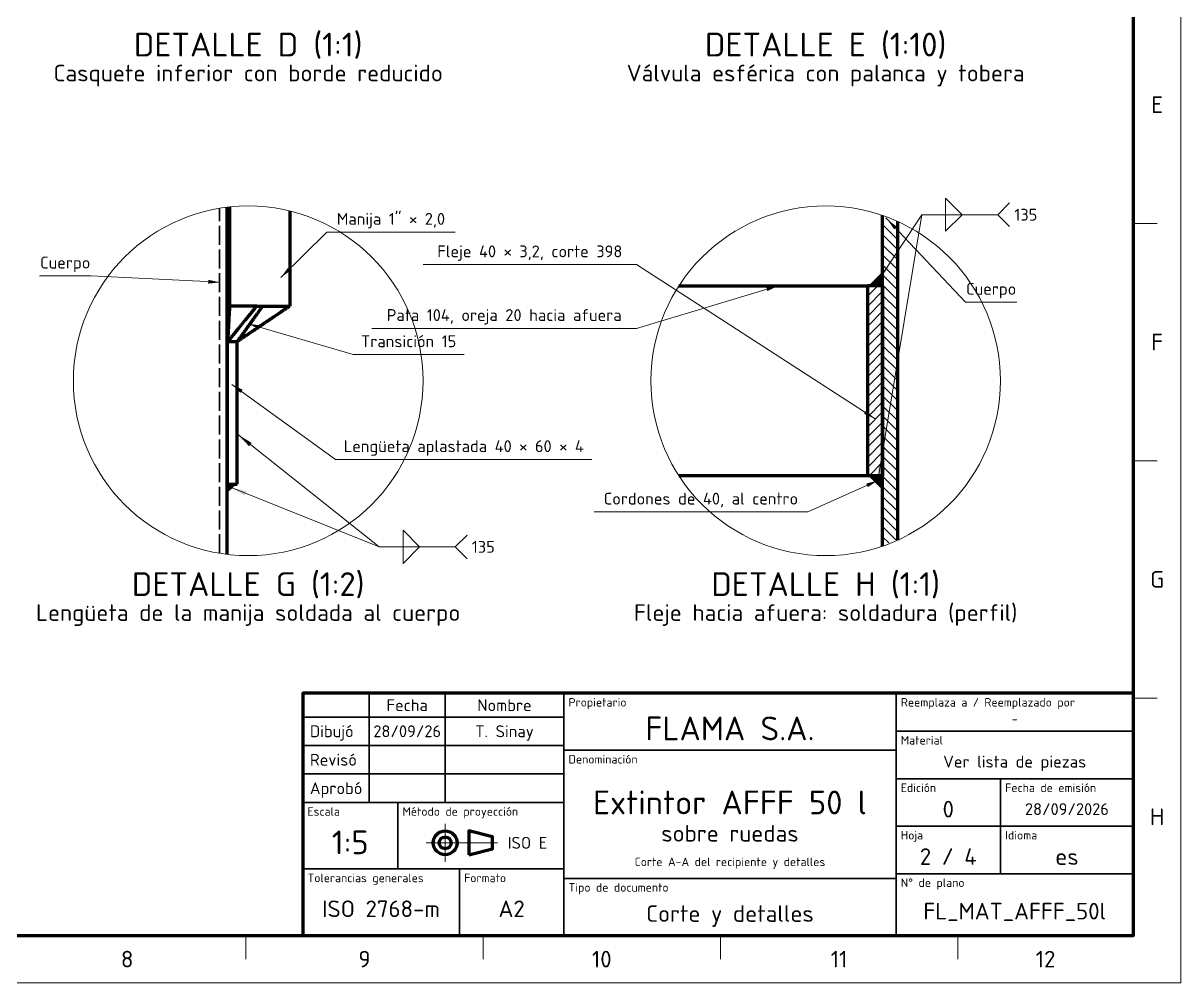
# Model space of a CAD drawing. Header units: millimetres. Extents: x 0 to 2382, y 0 to 420.
# Drawn here: x 1004.1 to 1248, y 0 to 202.2 of the extents above; entities that cross this region are included whole.
import ezdxf
from ezdxf.enums import TextEntityAlignment as Align

# ---------------------------------------------------------------- set-up
doc = ezdxf.new("R2010")
doc.units = ezdxf.units.MM
doc.linetypes.add('IRAM-E-TRAZOS', pattern=[5, 4, -1])
doc.linetypes.add('IRAM-F-TRAZO-PUNTO', pattern=[20, 15, -2, 1, -2])
for name, color, linetype, lineweight in [('01-VISIBLE', 7, 'CONTINUOUS', 70), ('02-OCULTA', 4, 'IRAM-E-TRAZOS', 35), ('03-EJE', 1, 'IRAM-F-TRAZO-PUNTO', 18), ('05-RAYADO', 8, 'CONTINUOUS', 18), ('06-TEXTO', 7, 'CONTINUOUS', 25), ('07-RECUADRO', 7, 'CONTINUOUS', 70), ('08-FINA', 5, 'CONTINUOUS', 18), ('10-ROTULO', 7, 'CONTINUOUS', 35), ('11-TEXTO-ROTULO', 7, 'CONTINUOUS', 25), ('12-SOLDADURA', 6, 'CONTINUOUS', 18)]:
    doc.layers.add(name, color=color, linetype=linetype, lineweight=lineweight)
doc.styles.add('ISO3098', font='isocpeur.ttf')

msp = doc.modelspace()

# ---------------------------------------------------------------- hatches: boundary and pattern name
at = {"layer": '05-RAYADO'}
h = msp.add_hatch(dxfattribs=at)
h.set_pattern_fill('ANSI31', scale=0.472441, angle=90)
h.paths.add_polyline_path([(1188.367, 93.53), (1187.192, 92.974), (1185.167, 92.249), (1185.167, 161.417), (1187.192, 160.693), (1188.367, 160.137)])
h = msp.add_hatch(color=7, dxfattribs=at)
h.dxf.hatch_style = 1
h.paths.add_polyline_path([(1185.167, 146.833), (1185.167, 149.833), (1182.167, 146.833)])
h = msp.add_hatch(dxfattribs=at)
h.set_pattern_fill('ANSI31', scale=0.472441)
h.paths.add_polyline_path([(1181.967, 106.833), (1181.967, 146.833), (1185.167, 146.833), (1185.167, 106.833)])
h = msp.add_hatch(color=7, dxfattribs=at)
h.dxf.hatch_style = 1
h.paths.add_polyline_path([(1046.925, 105.083), (1049.075, 105.083), (1046.925, 103.083)])
h = msp.add_hatch(color=7, dxfattribs=at)
h.dxf.hatch_style = 1
h.paths.add_polyline_path([(1185.167, 106.833), (1185.167, 103.833), (1182.167, 106.833)])
at = {"layer": '08-FINA'}
h = msp.add_hatch(color=7, dxfattribs=at)
h.dxf.hatch_style = 1
h.paths.add_polyline_path([(1186.167, 160.833), (1187.593, 158.742), (1188.174, 159.291)])
h = msp.add_hatch(color=7, dxfattribs=at)
h.dxf.hatch_style = 1
h.paths.add_polyline_path([(1058.37, 148.583), (1060.432, 150.053), (1059.87, 150.623)])
h = msp.add_hatch(color=7, dxfattribs=at)
h.dxf.hatch_style = 1
h.paths.add_polyline_path([(1184.167, 147.833), (1186.463, 150.511), (1185.733, 150.994)])
h = msp.add_hatch(color=7, dxfattribs=at)
h.dxf.hatch_style = 1
h.paths.add_polyline_path([(1045.575, 147.583), (1043.098, 148.107), (1043.058, 147.308)])
h = msp.add_hatch(color=7, dxfattribs=at)
h.dxf.hatch_style = 1
h.paths.add_polyline_path([(1163.167, 146.833), (1160.657, 146.498), (1160.887, 145.732)])
h = msp.add_hatch(color=7, dxfattribs=at)
h.dxf.hatch_style = 1
h.paths.add_polyline_path([(1051.5, 138.833), (1053.787, 137.747), (1054.012, 138.514)])
h = msp.add_hatch(color=7, dxfattribs=at)
h.dxf.hatch_style = 1
h.paths.add_polyline_path([(1048.075, 126.083), (1049.865, 124.293), (1050.334, 124.94)])
h = msp.add_hatch(color=7, dxfattribs=at)
h.dxf.hatch_style = 1
h.paths.add_polyline_path([(1183.567, 118.833), (1181.684, 120.526), (1181.25, 119.854)])
h = msp.add_hatch(color=7, dxfattribs=at)
h.dxf.hatch_style = 1
h.paths.add_polyline_path([(1049.225, 115.583), (1051.694, 113.064), (1052.238, 113.75)])
h = msp.add_hatch(color=7, dxfattribs=at)
h.dxf.hatch_style = 1
h.paths.add_polyline_path([(1184.167, 105.833), (1185.169, 109.215), (1184.306, 109.358)])
h = msp.add_hatch(color=7, dxfattribs=at)
h.dxf.hatch_style = 1
h.paths.add_polyline_path([(1184.167, 105.833), (1181.722, 105.176), (1182.049, 104.446)])
h = msp.add_hatch(color=7, dxfattribs=at)
h.dxf.hatch_style = 1
h.paths.add_polyline_path([(1047.742, 104.417), (1050.828, 102.709), (1051.153, 103.521)])

# ---------------------------------------------------------------- linework, layer by layer
at = {"layer": '01-VISIBLE'}
for points in [[(1047.575, 163.454), (1047.575, 142.583)], [(1047.075, 90.268), (1047.075, 163.399)], [(1060.275, 162.604), (1060.275, 142.583)], [(1185.167, 92.012), (1185.167, 161.654)], [(1188.367, 93.285), (1188.367, 160.381)], [(1142.239, 146.833), (1181.967, 146.833)], [(1185.167, 146.833), (1181.967, 146.833)], [(1181.967, 146.833), (1181.967, 106.833)], [(1185.167, 146.833), (1185.167, 106.833)], [(1053.293, 142.583), (1053.198, 142.466), (1053.102, 142.349), (1053.006, 142.232), (1052.911, 142.115), (1052.815, 141.997), (1052.72, 141.88), (1052.624, 141.763), (1052.528, 141.646), (1052.433, 141.529), (1052.337, 141.411), (1052.242, 141.294), (1052.146, 141.177), (1052.05, 141.06), (1051.955, 140.943), (1051.859, 140.826), (1051.764, 140.708), (1051.668, 140.591), (1051.572, 140.474), (1051.477, 140.357), (1051.381, 140.24), (1051.286, 140.122), (1051.19, 140.005), (1051.094, 139.888), (1050.999, 139.771), (1050.903, 139.654), (1050.808, 139.536), (1050.712, 139.419), (1050.616, 139.302), (1050.521, 139.185), (1050.425, 139.068), (1050.33, 138.951), (1050.234, 138.833), (1050.138, 138.716), (1050.043, 138.599), (1049.947, 138.482), (1049.852, 138.365), (1049.756, 138.247), (1049.66, 138.13), (1049.565, 138.013), (1049.469, 137.896), (1049.374, 137.779), (1049.278, 137.661), (1049.183, 137.544), (1049.087, 137.427), (1048.991, 137.31), (1048.896, 137.193), (1048.8, 137.076), (1048.705, 136.958), (1048.609, 136.841), (1048.513, 136.724), (1048.418, 136.607), (1048.322, 136.49), (1048.227, 136.372), (1048.131, 136.255), (1048.035, 136.138), (1047.94, 136.021), (1047.844, 135.904), (1047.749, 135.786), (1047.653, 135.669), (1047.557, 135.552), (1047.462, 135.435), (1047.366, 135.318), (1047.271, 135.201), (1047.175, 135.083)], [(1047.575, 142.583), (1047.567, 142.433), (1047.559, 142.283), (1047.551, 142.133), (1047.543, 141.983), (1047.535, 141.833), (1047.527, 141.683), (1047.519, 141.533), (1047.511, 141.383), (1047.503, 141.233), (1047.495, 141.083), (1047.487, 140.933), (1047.479, 140.783), (1047.471, 140.633), (1047.463, 140.483), (1047.455, 140.333), (1047.447, 140.183), (1047.439, 140.033), (1047.431, 139.883), (1047.423, 139.733), (1047.415, 139.583), (1047.407, 139.433), (1047.399, 139.283), (1047.391, 139.133), (1047.383, 138.983), (1047.375, 138.833), (1047.367, 138.683), (1047.359, 138.533), (1047.351, 138.383), (1047.343, 138.233), (1047.335, 138.083), (1047.327, 137.933), (1047.319, 137.783), (1047.311, 137.633), (1047.303, 137.483), (1047.295, 137.333), (1047.287, 137.183), (1047.279, 137.033), (1047.271, 136.883), (1047.263, 136.733), (1047.255, 136.583), (1047.247, 136.433), (1047.239, 136.283), (1047.231, 136.133), (1047.223, 135.983), (1047.215, 135.833), (1047.207, 135.683), (1047.199, 135.533), (1047.191, 135.383), (1047.183, 135.233), (1047.175, 135.083)], [(1053.293, 142.583), (1053.143, 142.583), (1052.992, 142.583), (1052.842, 142.583), (1052.691, 142.583), (1052.541, 142.583), (1052.39, 142.583), (1052.24, 142.583), (1052.089, 142.583), (1051.939, 142.583), (1051.788, 142.583), (1051.638, 142.583), (1051.487, 142.583), (1051.337, 142.583), (1051.186, 142.583), (1051.036, 142.583), (1050.886, 142.583), (1050.735, 142.583), (1050.585, 142.583), (1050.434, 142.583), (1050.284, 142.583), (1050.133, 142.583), (1049.983, 142.583), (1049.832, 142.583), (1049.682, 142.583), (1049.531, 142.583), (1049.381, 142.583), (1049.23, 142.583), (1049.08, 142.583), (1048.929, 142.583), (1048.779, 142.583), (1048.628, 142.583), (1048.478, 142.583), (1048.327, 142.583), (1048.177, 142.583), (1048.026, 142.583), (1047.876, 142.583), (1047.725, 142.583), (1047.575, 142.583)], [(1060.275, 142.583), (1060.15, 142.499), (1060.026, 142.415), (1059.901, 142.331), (1059.776, 142.246), (1059.651, 142.162), (1059.527, 142.078), (1059.402, 141.993), (1059.277, 141.909), (1059.153, 141.825), (1059.028, 141.741), (1058.903, 141.656), (1058.778, 141.572), (1058.654, 141.488), (1058.529, 141.404), (1058.404, 141.319), (1058.279, 141.235), (1058.155, 141.151), (1058.03, 141.066), (1057.905, 140.982), (1057.781, 140.898), (1057.656, 140.814), (1057.531, 140.729), (1057.406, 140.645), (1057.282, 140.561), (1057.157, 140.477), (1057.032, 140.392), (1056.908, 140.308), (1056.783, 140.224), (1056.658, 140.14), (1056.533, 140.055), (1056.409, 139.971), (1056.284, 139.887), (1056.159, 139.802), (1056.035, 139.718), (1055.91, 139.634), (1055.785, 139.55), (1055.66, 139.465), (1055.536, 139.381), (1055.411, 139.297), (1055.286, 139.213), (1055.162, 139.128), (1055.037, 139.044), (1054.912, 138.96), (1054.787, 138.875), (1054.663, 138.791), (1054.538, 138.707), (1054.413, 138.623), (1054.288, 138.538), (1054.164, 138.454), (1054.039, 138.37), (1053.914, 138.286), (1053.79, 138.201), (1053.665, 138.117), (1053.54, 138.033), (1053.415, 137.949), (1053.291, 137.864), (1053.166, 137.78), (1053.041, 137.696), (1052.917, 137.611), (1052.792, 137.527), (1052.667, 137.443), (1052.542, 137.359), (1052.418, 137.274), (1052.293, 137.19), (1052.168, 137.106), (1052.044, 137.022), (1051.919, 136.937), (1051.794, 136.853), (1051.669, 136.769), (1051.545, 136.684), (1051.42, 136.6), (1051.295, 136.516), (1051.171, 136.432), (1051.046, 136.347), (1050.921, 136.263), (1050.796, 136.179), (1050.672, 136.095), (1050.547, 136.01), (1050.422, 135.926), (1050.297, 135.842), (1050.173, 135.757), (1050.048, 135.673), (1049.923, 135.589), (1049.799, 135.505), (1049.674, 135.42), (1049.549, 135.336), (1049.424, 135.252), (1049.3, 135.168), (1049.175, 135.083)], [(1054.557, 142.583), (1054.469, 142.46), (1054.38, 142.337), (1054.292, 142.214), (1054.204, 142.092), (1054.116, 141.969), (1054.027, 141.846), (1053.939, 141.723), (1053.851, 141.6), (1053.763, 141.477), (1053.675, 141.354), (1053.586, 141.231), (1053.498, 141.108), (1053.41, 140.985), (1053.322, 140.862), (1053.233, 140.739), (1053.145, 140.616), (1053.057, 140.493), (1052.969, 140.37), (1052.881, 140.247), (1052.792, 140.124), (1052.704, 140.001), (1052.616, 139.878), (1052.528, 139.755), (1052.439, 139.633), (1052.351, 139.51), (1052.263, 139.387), (1052.175, 139.264), (1052.086, 139.141), (1051.998, 139.018), (1051.91, 138.895), (1051.822, 138.772), (1051.734, 138.649), (1051.645, 138.526), (1051.557, 138.403), (1051.469, 138.28), (1051.381, 138.157), (1051.292, 138.034), (1051.204, 137.911), (1051.116, 137.788), (1051.028, 137.665), (1050.94, 137.542), (1050.851, 137.419), (1050.763, 137.296), (1050.675, 137.173), (1050.587, 137.051), (1050.498, 136.928), (1050.41, 136.805), (1050.322, 136.682), (1050.234, 136.559), (1050.145, 136.436), (1050.057, 136.313), (1049.969, 136.19), (1049.881, 136.067), (1049.793, 135.944), (1049.704, 135.821), (1049.616, 135.698), (1049.528, 135.575), (1049.44, 135.452), (1049.351, 135.329), (1049.263, 135.206), (1049.175, 135.083)], [(1053.293, 142.583), (1053.451, 142.583), (1053.609, 142.583), (1053.767, 142.583), (1053.925, 142.583), (1054.083, 142.583), (1054.241, 142.583), (1054.399, 142.583), (1054.557, 142.583)], [(1054.557, 142.583), (1054.707, 142.583), (1054.858, 142.583), (1055.008, 142.583), (1055.159, 142.583), (1055.309, 142.583), (1055.46, 142.583), (1055.61, 142.583), (1055.761, 142.583), (1055.911, 142.583), (1056.062, 142.583), (1056.212, 142.583), (1056.363, 142.583), (1056.513, 142.583), (1056.664, 142.583), (1056.814, 142.583), (1056.964, 142.583), (1057.115, 142.583), (1057.265, 142.583), (1057.416, 142.583), (1057.566, 142.583), (1057.717, 142.583), (1057.867, 142.583), (1058.018, 142.583), (1058.168, 142.583), (1058.319, 142.583), (1058.469, 142.583), (1058.62, 142.583), (1058.77, 142.583), (1058.921, 142.583), (1059.071, 142.583), (1059.222, 142.583), (1059.372, 142.583), (1059.523, 142.583), (1059.673, 142.583), (1059.824, 142.583), (1059.974, 142.583), (1060.125, 142.583), (1060.275, 142.583)], [(1047.175, 135.083), (1049.175, 135.083)], [(1047.175, 105.083), (1047.175, 135.083)], [(1049.175, 105.083), (1049.175, 135.083)], [(1047.175, 105.083), (1049.175, 105.083)], [(1181.967, 106.833), (1142.239, 106.833)], [(1185.167, 106.833), (1181.967, 106.833)]]:
    msp.add_lwpolyline(points, dxfattribs=at)
msp.add_lwpolyline([(1098, 27), (1103, 28.25), (1103, 30.75), (1098, 32)], close=True, dxfattribs=at)
for radius in [2.5, 1.25]:
    msp.add_circle((1093, 29.5), radius, dxfattribs=at)
at = {"layer": '02-OCULTA'}
for points in [[(1045.475, 90.498), (1045.475, 163.168)], [(1185.167, 146.833), (1142.239, 146.833)], [(1181.967, 146.833), (1181.967, 106.833)], [(1185.167, 106.833), (1185.167, 146.833)], [(1053.293, 142.583), (1053.198, 142.466), (1053.102, 142.349), (1053.006, 142.232), (1052.911, 142.115), (1052.815, 141.997), (1052.72, 141.88), (1052.624, 141.763), (1052.528, 141.646), (1052.433, 141.529), (1052.337, 141.411), (1052.242, 141.294), (1052.146, 141.177), (1052.05, 141.06), (1051.955, 140.943), (1051.859, 140.826), (1051.764, 140.708), (1051.668, 140.591), (1051.572, 140.474), (1051.477, 140.357), (1051.381, 140.24), (1051.286, 140.122), (1051.19, 140.005), (1051.094, 139.888), (1050.999, 139.771), (1050.903, 139.654), (1050.808, 139.536), (1050.712, 139.419), (1050.616, 139.302), (1050.521, 139.185), (1050.425, 139.068), (1050.33, 138.951), (1050.234, 138.833), (1050.138, 138.716), (1050.043, 138.599), (1049.947, 138.482), (1049.852, 138.365), (1049.756, 138.247), (1049.66, 138.13), (1049.565, 138.013), (1049.469, 137.896), (1049.374, 137.779), (1049.278, 137.661), (1049.183, 137.544), (1049.087, 137.427), (1048.991, 137.31), (1048.896, 137.193), (1048.8, 137.076), (1048.705, 136.958), (1048.609, 136.841), (1048.513, 136.724), (1048.418, 136.607), (1048.322, 136.49), (1048.227, 136.372), (1048.131, 136.255), (1048.035, 136.138), (1047.94, 136.021), (1047.844, 135.904), (1047.749, 135.786), (1047.653, 135.669), (1047.557, 135.552), (1047.462, 135.435), (1047.366, 135.318), (1047.271, 135.201), (1047.175, 135.083)], [(1047.575, 142.583), (1047.725, 142.583), (1047.876, 142.583), (1048.026, 142.583), (1048.177, 142.583), (1048.327, 142.583), (1048.478, 142.583), (1048.628, 142.583), (1048.779, 142.583), (1048.929, 142.583), (1049.08, 142.583), (1049.23, 142.583), (1049.381, 142.583), (1049.531, 142.583), (1049.682, 142.583), (1049.832, 142.583), (1049.983, 142.583), (1050.133, 142.583), (1050.284, 142.583), (1050.434, 142.583), (1050.585, 142.583), (1050.735, 142.583), (1050.886, 142.583), (1051.036, 142.583), (1051.186, 142.583), (1051.337, 142.583), (1051.487, 142.583), (1051.638, 142.583), (1051.788, 142.583), (1051.939, 142.583), (1052.089, 142.583), (1052.24, 142.583), (1052.39, 142.583), (1052.541, 142.583), (1052.691, 142.583), (1052.842, 142.583), (1052.992, 142.583), (1053.143, 142.583), (1053.293, 142.583)], [(1054.557, 142.583), (1054.469, 142.46), (1054.38, 142.337), (1054.292, 142.214), (1054.204, 142.092), (1054.116, 141.969), (1054.027, 141.846), (1053.939, 141.723), (1053.851, 141.6), (1053.763, 141.477), (1053.675, 141.354), (1053.586, 141.231), (1053.498, 141.108), (1053.41, 140.985), (1053.322, 140.862), (1053.233, 140.739), (1053.145, 140.616), (1053.057, 140.493), (1052.969, 140.37), (1052.881, 140.247), (1052.792, 140.124), (1052.704, 140.001), (1052.616, 139.878), (1052.528, 139.755), (1052.439, 139.633), (1052.351, 139.51), (1052.263, 139.387), (1052.175, 139.264), (1052.086, 139.141), (1051.998, 139.018), (1051.91, 138.895), (1051.822, 138.772), (1051.734, 138.649), (1051.645, 138.526), (1051.557, 138.403), (1051.469, 138.28), (1051.381, 138.157), (1051.292, 138.034), (1051.204, 137.911), (1051.116, 137.788), (1051.028, 137.665), (1050.94, 137.542), (1050.851, 137.419), (1050.763, 137.296), (1050.675, 137.173), (1050.587, 137.051), (1050.498, 136.928), (1050.41, 136.805), (1050.322, 136.682), (1050.234, 136.559), (1050.145, 136.436), (1050.057, 136.313), (1049.969, 136.19), (1049.881, 136.067), (1049.793, 135.944), (1049.704, 135.821), (1049.616, 135.698), (1049.528, 135.575), (1049.44, 135.452), (1049.351, 135.329), (1049.263, 135.206), (1049.175, 135.083)], [(1054.557, 142.583), (1054.399, 142.583), (1054.241, 142.583), (1054.083, 142.583), (1053.925, 142.583), (1053.767, 142.583), (1053.609, 142.583), (1053.451, 142.583), (1053.293, 142.583)], [(1060.275, 142.583), (1060.125, 142.583), (1059.974, 142.583), (1059.824, 142.583), (1059.673, 142.583), (1059.523, 142.583), (1059.372, 142.583), (1059.222, 142.583), (1059.071, 142.583), (1058.921, 142.583), (1058.77, 142.583), (1058.62, 142.583), (1058.469, 142.583), (1058.319, 142.583), (1058.168, 142.583), (1058.018, 142.583), (1057.867, 142.583), (1057.717, 142.583), (1057.566, 142.583), (1057.416, 142.583), (1057.265, 142.583), (1057.115, 142.583), (1056.964, 142.583), (1056.814, 142.583), (1056.664, 142.583), (1056.513, 142.583), (1056.363, 142.583), (1056.212, 142.583), (1056.062, 142.583), (1055.911, 142.583), (1055.761, 142.583), (1055.61, 142.583), (1055.46, 142.583), (1055.309, 142.583), (1055.159, 142.583), (1055.008, 142.583), (1054.858, 142.583), (1054.707, 142.583), (1054.557, 142.583)], [(1049.175, 135.083), (1047.175, 135.083)], [(1047.175, 105.083), (1047.175, 135.083)], [(1049.175, 105.083), (1049.175, 135.083)], [(1047.175, 105.083), (1049.175, 105.083)], [(1142.239, 106.833), (1185.167, 106.833)]]:
    msp.add_lwpolyline(points, dxfattribs=at)
at = {"layer": '03-EJE'}
for p, q in [((1093, 25.5), (1093, 33.5)), ((1089, 29.5), (1104.5, 29.5))]:
    msp.add_line(p, q, dxfattribs=at)
at = {"layer": '07-RECUADRO'}
for points in [[(679, 10), (1238, 10), (1238, 410), (679, 410)], [(1063, 10), (1238, 10), (1238, 61), (1063, 61)]]:
    msp.add_lwpolyline(points, close=True, dxfattribs=at)
at = {"layer": '08-FINA'}
for p, q in [((1186.167, 160.833), (1202.633, 143.408)), ((1238, 160), (1243, 160)), ((1058.37, 148.583), (1068.075, 158.142)), ((1068.075, 158.142), (1095.075, 158.142)), ((1133.333, 151.3), (1088.333, 151.3)), ((1183.567, 118.833), (1133.333, 151.3)), ((1018.35, 148.933), (1007.55, 148.933)), ((1045.575, 147.583), (1018.35, 148.933)), ((1163.167, 146.833), (1133.333, 137.883)), ((1202.633, 143.408), (1213.433, 143.408)), ((1051.5, 138.833), (1073.6, 132.358)), ((1133.333, 137.883), (1077.533, 137.883)), ((1073.6, 132.358), (1097, 132.358)), ((1048.075, 126.083), (1069.917, 110.258)), ((1069.917, 110.258), (1123.917, 110.258)), ((1238, 110), (1243, 110)), ((1184.167, 105.833), (1169.383, 99.208)), ((1169.383, 99.208), (1124.383, 99.208)), ((1238, 60), (1243, 60)), ((1051, 10), (1051, 5)), ((1101, 10), (1101, 5)), ((1151, 10), (1151, 5)), ((1201, 10), (1201, 5))]:
    msp.add_line(p, q, dxfattribs=at)
msp.add_lwpolyline([(654, 0), (1248, 0), (1248, 420), (654, 420)], close=True, dxfattribs=at)
for centre in [(1051.5, 126.833), (1173.167, 126.833)]:
    msp.add_circle(centre, 36.833, dxfattribs=at)
at = {"layer": '10-ROTULO'}
for points in [[(1063, 56), (1077, 56), (1077, 61), (1063, 61)], [(1077, 56), (1093, 56), (1093, 61), (1077, 61)], [(1093, 56), (1118, 56), (1118, 61), (1093, 61)], [(1118, 49), (1188, 49), (1188, 61), (1118, 61)], [(1188, 53), (1238, 53), (1238, 61), (1188, 61)], [(1063, 50), (1077, 50), (1077, 56), (1063, 56)], [(1077, 50), (1093, 50), (1093, 56), (1077, 56)], [(1093, 50), (1118, 50), (1118, 56), (1093, 56)], [(1188, 43), (1238, 43), (1238, 53), (1188, 53)], [(1063, 44), (1077, 44), (1077, 50), (1063, 50)], [(1077, 44), (1093, 44), (1093, 50), (1077, 50)], [(1093, 44), (1118, 44), (1118, 50), (1093, 50)], [(1118, 22), (1188, 22), (1188, 49), (1118, 49)], [(1063, 38), (1077, 38), (1077, 44), (1063, 44)], [(1077, 38), (1093, 38), (1093, 44), (1077, 44)], [(1093, 38), (1118, 38), (1118, 44), (1093, 44)], [(1188, 33), (1210, 33), (1210, 43), (1188, 43)], [(1210, 33), (1238, 33), (1238, 43), (1210, 43)], [(1063, 24), (1083, 24), (1083, 38), (1063, 38)], [(1083, 24), (1118, 24), (1118, 38), (1083, 38)], [(1188, 23), (1210, 23), (1210, 33), (1188, 33)], [(1210, 23), (1238, 23), (1238, 33), (1210, 33)], [(1063, 10), (1096, 10), (1096, 24), (1063, 24)], [(1096, 10), (1118, 10), (1118, 24), (1096, 24)], [(1118, 10), (1188, 10), (1188, 22), (1118, 22)], [(1188, 10), (1238, 10), (1238, 23), (1188, 23)]]:
    msp.add_lwpolyline(points, close=True, dxfattribs=at)
at = {"layer": '12-SOLDADURA'}
for p, q in [((1209.425, 161.825), (1211.925, 164.325)), ((1193.425, 161.825), (1184.167, 147.833)), ((1193.425, 161.825), (1184.167, 105.833)), ((1193.425, 161.825), (1209.425, 161.825)), ((1209.425, 161.825), (1211.925, 159.325)), ((1079.125, 91.842), (1049.225, 115.583)), ((1079.125, 91.842), (1047.742, 104.417)), ((1095.125, 91.842), (1097.625, 94.342)), ((1079.125, 91.842), (1095.125, 91.842)), ((1095.125, 91.842), (1097.625, 89.342))]:
    msp.add_line(p, q, dxfattribs=at)
for points in [[(1198.425, 161.825), (1198.425, 165.325), (1201.925, 161.825)], [(1198.425, 161.825), (1198.425, 158.325), (1201.925, 161.825)], [(1084.125, 91.842), (1084.125, 95.342), (1087.625, 91.842)], [(1084.125, 91.842), (1084.125, 88.342), (1087.625, 91.842)]]:
    msp.add_lwpolyline(points, close=True, dxfattribs=at)

# ---------------------------------------------------------------- texts
at = {"layer": '06-TEXTO', "style": 'ISO3098'}
for s, height, p in [('DETALLE D (1:1)', 5, (1051.5, 197.667)), ('DETALLE E (1:10)', 5, (1173.167, 197.667)), ('Casquete inferior con borde reducido', 3.5, (1051.5, 191.667)), ('Válvula esférica con palanca y tobera', 3.5, (1173.167, 191.667)), ('E', 3.5, (1243, 185)), ('F', 3.5, (1243, 135)), ('DETALLE G (1:2)', 5, (1051.5, 84)), ('DETALLE H (1:1)', 5, (1173.167, 84)), ('G', 3.5, (1243, 85)), ('Lengüeta de la manija soldada al cuerpo', 3.5, (1051.5, 78)), ('Fleje hacia afuera: soldadura (perfil)', 3.5, (1173.167, 78)), ('H', 3.5, (1243, 35)), ('8', 3.5, (1026, 5)), ('9', 3.5, (1076, 5)), ('10', 3.5, (1126, 5)), ('11', 3.5, (1176, 5)), ('12', 3.5, (1219.5, 5))]:
    msp.add_text(s, height=height, dxfattribs=at).set_placement(p, align=Align.MIDDLE_CENTER)
for s, p in [('Manija 1" × 2,0', (1081.575, 158.942)), ('Fleje 40 × 3,2, corte 398', (1110.833, 152.1)), ('Cuerpo', (1012.95, 149.733)), ('Cuerpo', (1208.033, 144.208)), ('Pata 104, oreja 20 hacia afuera', (1105.433, 138.683)), ('Transición 15', (1085.3, 133.158)), ('Lengüeta aplastada 40 × 60 × 4', (1096.917, 111.058)), ('Cordones de 40, al centro', (1146.883, 100.008))]:
    msp.add_text(s, height=2.5, dxfattribs=at).set_placement(p, align=Align.BOTTOM_CENTER)
at = {"layer": '11-TEXTO-ROTULO', "style": 'ISO3098'}
for s, height, p in [('Fecha', 2.5, (1085, 58.5)), ('Nombre', 2.5, (1105.5, 58.5)), ('FLAMA S.A.', 5, (1153, 53.6)), ('28/09/26', 2.5, (1085, 53)), ('T. Sinay', 2.5, (1105.5, 53)), ('-', 1.8, (1213, 55.6)), ('Ver lista de piezas', 2.5, (1213, 46.6)), ('Extintor AFFF 50 l', 5, (1153, 38)), ('0', 3.5, (1199, 36.6)), ('28/09/2026', 2.5, (1224, 36.6)), ('1:5', 5, (1073, 29.6)), ('sobre ruedas', 3.5, (1153, 31.5)), ('2 / 4', 3.5, (1199, 26.6)), ('es', 3.5, (1224, 26.6)), ('Corte A-A del recipiente y detalles', 1.8, (1153, 25.5)), ('ISO 2768-m', 3.5, (1079.5, 15.6)), ('A2', 3.5, (1107, 15.6)), ('Corte y detalles', 3.5, (1153, 14.6)), ('FL_MAT_AFFF_50l', 3.5, (1213, 15.1))]:
    msp.add_text(s, height=height, dxfattribs=at).set_placement(p, align=Align.MIDDLE_CENTER)
for s, p in [('Propietario', (1119, 60)), ('Reemplaza a / Reemplazado por', (1189, 60)), ('Material', (1189, 52)), ('Denominación', (1119, 48)), ('Edición', (1189, 42)), ('Fecha de emisión', (1211, 42)), ('Escala', (1064, 37)), ('Método de proyección', (1084, 37)), ('Hoja', (1189, 32)), ('Idioma', (1211, 32)), ('Tolerancias generales', (1064, 23)), ('Formato', (1097, 23)), ('N° de plano', (1189, 22)), ('Tipo de documento', (1119, 21))]:
    msp.add_text(s, height=1.8, dxfattribs=at).set_placement(p, align=Align.TOP_LEFT)
for s, p in [('Dibujó', (1064.5, 53)), ('Revisó', (1064.5, 47)), ('Aprobó', (1064.5, 41))]:
    msp.add_text(s, height=2.5, dxfattribs=at).set_placement(p, align=Align.MIDDLE_LEFT)
msp.add_text('ISO E', height=2.5, dxfattribs=at).set_placement((1114.5, 29.5), align=Align.MIDDLE_RIGHT)
at = {"layer": '12-SOLDADURA', "style": 'ISO3098'}
for p in [(1212.925, 161.825), (1098.625, 91.842)]:
    msp.add_text('135', height=2.5, dxfattribs=at).set_placement(p, align=Align.MIDDLE_LEFT)

doc.saveas('drawing.dxf')
